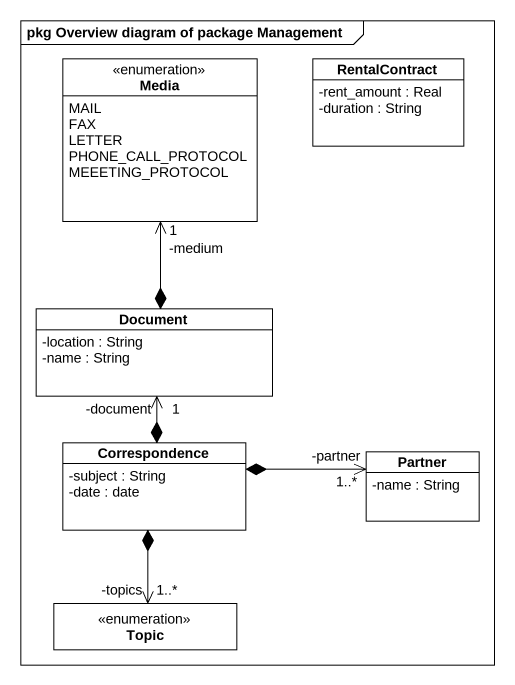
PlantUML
@startuml
mainframe pkg Overview diagram of package Management
hide circle
hide empty members
skinparam classAttributeIconSize 0
enum Media {
  MAIL
  FAX
  LETTER
  PHONE_CALL_PROTOCOL
  MEEETING_PROTOCOL
}
class RentalContract {
  -rent_amount : Real
  -duration : String
}
class Document {
  -location : String
  -name : String
}
class Correspondence {
  -subject : String
  -date : date
}
class Partner #FFFFFF {
  -name : String
}
enum Topic
Document *-up-> "-medium\n1" Media
Correspondence *-up-> "-document\n1" Document
Correspondence *-right-> "-partner\n1..*" Partner
Correspondence *--> "-topics\n1..*" Topic
@enduml
